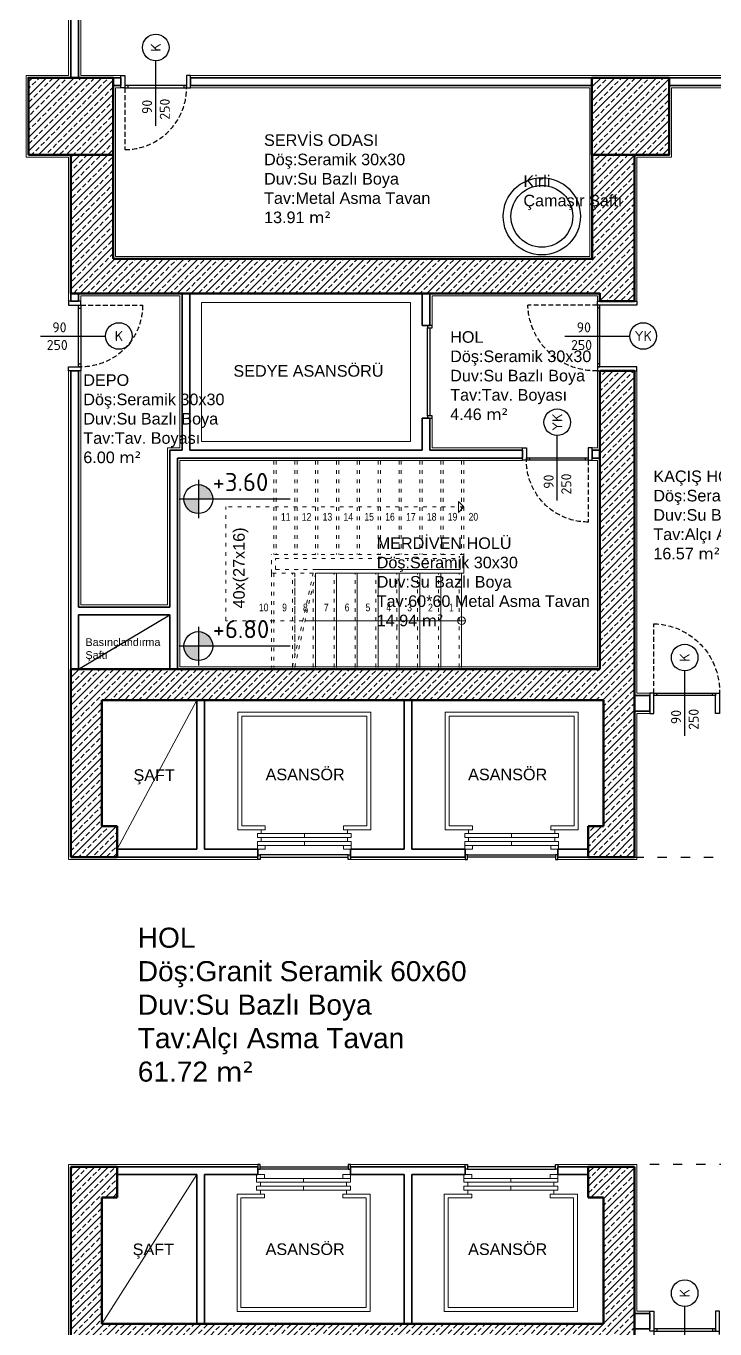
# Model space of a CAD drawing. Header units: millimetres. Extents: x 1443065 to 1517367, y 3763150 to 3779068.
# Drawn here: x 1491029 to 1491921, y 3767237 to 3768924 of the extents above; entities that cross this region are included whole.
import ezdxf
from ezdxf.enums import TextEntityAlignment as Align

# ---------------------------------------------------------------- set-up
doc = ezdxf.new("R2010")
doc.units = ezdxf.units.MM
doc.linetypes.add('ACAD_ISO03W100', pattern=[30, 12, -18])
doc.linetypes.add('HIDDEN', pattern=[9.525, 6.35, -3.175])
for name, color, linetype in [('1 tar halı', 254, 'Continuous'), ('m-DOG_', 4, 'Continuous'), ('m-DOG_gor', 8, 'Continuous'), ('m-TAR_duvar', 8, 'Continuous'), ('m-TFR_vitrifiye', 1, 'Continuous'), ('m-YAZ_kot', 7, 'Continuous'), ('m-YAZ_poz', 7, 'Continuous')]:
    doc.layers.add(name, color=color, linetype=linetype)
for name, color, linetype, lineweight in [('dog', 144, 'Continuous', 5), ('DUVAR', 2, 'Continuous', 35), ('MAHAL', 52, 'Continuous', 13), ('MERDIVEN', 4, 'Continuous', 20), ('SIVA', 3, 'Continuous', 9), ('TASIYICI', 170, 'Continuous', 50), ('TEFRIS', 165, 'Continuous', 15)]:
    doc.layers.add(name, color=color, linetype=linetype, lineweight=lineweight)
doc.styles.add('mono', font='isocpeur.ttf')
doc.styles.add('olculer', font='romans.shx', dxfattribs={"width": 0.8})
doc.styles.get("Standard").update_dxf_attribs({"font": 'arial.ttf'})
pattern_1 = [(45, (67479.789, -87954.948), (-8.98025612, 8.98025612), []), (45, (67488.769, -87954.948), (-8.98025612, 8.98025612), [6.35, -3.175])]

# ---------------------------------------------------------------- blocks, each defined once
blk = doc.blocks.new('90lık')
at = {"layer": 'm-DOG_', "linetype": 'HIDDEN'}
blk.add_line((-5, 13), (-5, 103), dxfattribs=at)
at = {"layer": 'm-DOG_'}
for p, q in [((-81.2, 10), (-81.2, 13)), ((-8.8, 10), (-8.8, 13))]:
    blk.add_line(p, q, dxfattribs=at)
for points in [[(-90, -13), (-85, -13), (-85, 13), (-90, 13)], [(-5, 13), (-85, 13), (-85, 10), (-5, 10)], [(0, -13), (-5, -13), (-5, 13), (0, 13)]]:
    blk.add_lwpolyline(points, close=True, dxfattribs=at)
at = {"layer": 'm-DOG_', "linetype": 'HIDDEN'}
blk.add_arc((-2.7, 15.7), 87.4, 91.5314, 181.7408, dxfattribs=at)
blk = doc.blocks.new('Asansör')
at = {"layer": 'dog', "extrusion": (-9.21821e-11, 6.3018e-09, 1)}
for points in [[(-50.7, -142), (-50.7, -147), (-86.2, -147), (-86.2, 5.1), (86.2, 5.1), (86.2, -147), (50.7, -147), (50.7, -142), (81.1, -142), (81.1, 0), (-81.1, 0), (-81.1, -142), (-50.7, -142)], [(-55.8, -152.1), (-55.8, -147)], [(55.8, -152.1), (55.8, -147)], [(-55.8, -157.2), (-55.8, -162.3)], [(55.8, -157.2), (55.8, -162.3)]]:
    blk.add_lwpolyline(points, dxfattribs=at)
for points in [[(-60.8, -157.2), (0, -157.2), (0, -152.1), (-60.8, -152.1)], [(-60.8, -167.3), (0, -167.3), (0, -162.3), (-60.8, -162.3)], [(-60.8, -172.4), (-60.8, -167.3), (-50.7, -167.3), (-50.7, -172.4)], [(60.8, -157.2), (0, -157.2), (0, -152.1), (60.8, -152.1)], [(60.8, -167.3), (0, -167.3), (0, -162.3), (60.8, -162.3)], [(50.7, -172.4), (50.7, -167.3), (60.8, -167.3), (60.8, -172.4)]]:
    blk.add_lwpolyline(points, close=True, dxfattribs=at)
blk = doc.blocks.new('m-penpoz')
blk.add_line((0, -1.625), (0, 0))
blk.add_circle((0, 0.332), 0.332)
blk.add_attdef('POZNO', text='', height=0.18).set_placement((0, 0.332), align=Align.MIDDLE)
blk.add_attdef('WIDTH', text='', height=0.18, rotation=90).set_placement((0, -1.625), align=Align.BOTTOM_LEFT)
blk.add_attdef('HEIGHT', text='', height=0.18, rotation=90).set_placement((0.069, -1.625), align=Align.TOP_LEFT)
blk = doc.blocks.new('90lık Kqpı')
at = {"layer": 'm-DOG_', "linetype": 'HIDDEN'}
blk.add_line((-8, -5), (-88, -5), dxfattribs=at)
at = {"layer": 'm-DOG_'}
for p, q in [((-5, -8.8), (-8, -8.8)), ((-5, -81.2), (-8, -81.2))]:
    blk.add_line(p, q, dxfattribs=at)
for points in [[(8, 0), (8, -5), (-8, -5), (-8, 0)], [(-8, -5), (-8, -85), (-5, -85), (-5, -5)], [(8, -90), (8, -85), (-8, -85), (-8, -90)]]:
    blk.add_lwpolyline(points, close=True, dxfattribs=at)
at = {"layer": 'm-DOG_', "linetype": 'HIDDEN'}
blk.add_arc((-8, -5), 80, 180, 270, dxfattribs=at)
blk = doc.blocks.new('Perde Kapı')
at = {"layer": 'm-DOG_', "linetype": 'HIDDEN'}
blk.add_line((5, 26), (5, 116), dxfattribs=at)
at = {"layer": 'm-DOG_'}
for p, q in [((8.8, 23), (8.8, 26)), ((81.2, 23), (81.2, 26))]:
    blk.add_line(p, q, dxfattribs=at)
for points in [[(0, -25), (5, -25), (5, 26), (0, 26)], [(5, 26), (85, 26), (85, 23), (5, 23)], [(90, -25), (85, -25), (85, 26), (90, 26)]]:
    blk.add_lwpolyline(points, close=True, dxfattribs=at)
at = {"layer": 'm-DOG_', "linetype": 'HIDDEN'}
blk.add_arc((2.7, 28.7), 87.4, 358.2588, 88.4682, dxfattribs=at)
blk = doc.blocks.new('m-plankot')
h = blk.add_hatch(color=256)
h.paths.add_polyline_path([(0, 0.144), (0, 0), (0.144, 0, 0.414214)])
h.paths.add_polyline_path([(0, -0.144), (0, 0), (-0.144, 0, 0.414214)])
for p, q in [((0, 0.192), (0, -0.192)), ((0.914, 0), (-0.192, 0))]:
    blk.add_line(p, q)
blk.add_circle((0, 0), 0.144)
blk.add_attdef('INCEKOT', (0.187, 0.1), '', height=0.18)
blk.add_attdef('KABAKOT', text='', height=0.18).set_placement((0.187, -0.1), align=Align.TOP_LEFT)

msp = doc.modelspace()

# ---------------------------------------------------------------- hatches: boundary and pattern name
at = {"layer": 'm-TAR_duvar'}
h = msp.add_hatch(dxfattribs=at)
h.set_pattern_fill('ANSI33', color=256, scale=2)
h.set_pattern_definition(pattern_1)
h.paths.add_polyline_path([(1491031.7, 3768756.6), (1491141.7, 3768756.6), (1491141.7, 3768856.6), (1491031.7, 3768856.6)])
h = msp.add_hatch(dxfattribs=at)
h.set_pattern_fill('ANSI33', color=256, scale=2)
h.set_pattern_definition(pattern_1)
h.paths.add_polyline_path([(1491761.7, 3768756.6), (1491861.7, 3768756.6), (1491861.7, 3768856.6), (1491761.7, 3768856.6)])
h = msp.add_hatch(dxfattribs=at)
h.set_pattern_fill('ANSI33', color=256, scale=2)
h.set_pattern_definition(pattern_1)
h.paths.add_polyline_path([(1491816.8, 3768756.6), (1491761.8, 3768756.6), (1491761.8, 3768622.2), (1491141.7, 3768622.2), (1491141.7, 3768756.6), (1491086.7, 3768756.6), (1491086.7, 3768577.2), (1491771.8, 3768577.2), (1491771.8, 3768567.2), (1491816.8, 3768567.2), (1491816.8, 3768577.2)])
h = msp.add_hatch(dxfattribs=at)
h.set_pattern_fill('ANSI33', color=256, scale=2)
h.set_pattern_definition(pattern_1)
h.paths.add_polyline_path([(1491816.8, 3768091), (1491816.8, 3768477.2), (1491771.8, 3768477.2), (1491771.8, 3768091), (1491086.7, 3768091), (1491086.7, 3767847.6), (1491146.7, 3767847.6), (1491146.7, 3767887.6), (1491126.7, 3767887.6), (1491126.7, 3768050.8), (1491776.8, 3768050.8), (1491776.8, 3767887.6), (1491756.8, 3767887.6), (1491756.8, 3767847.6), (1491816.8, 3767847.6)])
h = msp.add_hatch(dxfattribs=at)
h.set_pattern_fill('ANSI33', color=256, scale=2)
h.set_pattern_definition([(45, (67479.789, -87954.948), (-8.98025612, 8.98025612), []), (45, (67488.769, -87954.948), (-8.98025612, 8.98025612), [6.35, -3.175])])
h.paths.add_polyline_path([(1491816.8, 3767446.6), (1491756.8, 3767446.6), (1491756.8, 3767406.6), (1491776.8, 3767406.6), (1491776.8, 3767243.3), (1491126.7, 3767243.3), (1491126.7, 3767406.6), (1491146.7, 3767406.6), (1491146.7, 3767446.6), (1491086.7, 3767446.6), (1491086.7, 3767203.2), (1491816.8, 3767203.2)])
h.paths.add_polyline_path([(1491816.8, 3767203.2), (1491771.8, 3767203.2), (1491771.8, 3766816), (1491816.8, 3766816)])

# ---------------------------------------------------------------- linework, layer by layer
at = {"layer": '1 tar halı', "linetype": 'ACAD_ISO03W100'}
for p, q in [((1491816.8, 3767847.6), (1492028.7, 3767847.6)), ((1492028.7, 3767449.6), (1491819.8, 3767449.6))]:
    msp.add_line(p, q, dxfattribs=at)
at = {"layer": 'DUVAR'}
for p, q in [((1491086.7, 3768856.6), (1491086.7, 3769011.8)), ((1491096.7, 3768856.6), (1491096.7, 3769011.8)), ((1491151.7, 3768856.6), (1491141.7, 3768856.6)), ((1491151.7, 3768846.6), (1491151.7, 3768856.6)), ((1491761.7, 3768856.6), (1491241.7, 3768856.6)), ((1491241.7, 3768846.6), (1491241.7, 3768856.6)), ((1491931.7, 3768856.6), (1491861.7, 3768856.6)), ((1491931.7, 3768856.6), (1491861.7, 3768856.6)), ((1491151.7, 3768846.6), (1491141.7, 3768846.6)), ((1491761.7, 3768846.6), (1491241.7, 3768846.6)), ((1491931.7, 3768846.6), (1491861.7, 3768846.6)), ((1491931.7, 3768846.6), (1491861.7, 3768846.6)), ((1491086.7, 3768567.2), (1491086.7, 3768577.2)), ((1491096.7, 3768567.2), (1491096.7, 3768577.2)), ((1491230.8, 3768374.4), (1491230.8, 3768577.2)), ((1491230.8, 3768374.4), (1491230.8, 3768577.2)), ((1491240.9, 3768374.4), (1491240.9, 3768577.2)), ((1491240.9, 3768374.4), (1491240.9, 3768577.2)), ((1491541.7, 3768535.8), (1491541.7, 3768577.2)), ((1491551.8, 3768535.8), (1491551.8, 3768577.2)), ((1491551.8, 3768535.8), (1491541.7, 3768535.8)), ((1491086.7, 3768091), (1491086.7, 3768477.2)), ((1491096.7, 3768171), (1491096.7, 3768477.2)), ((1491541.7, 3768374.4), (1491541.7, 3768415.8)), ((1491551.8, 3768415.8), (1491541.7, 3768415.8)), ((1491551.8, 3768374.4), (1491551.8, 3768415.8)), ((1491214.8, 3768374.4), (1491230.8, 3768374.4)), ((1491214.8, 3768171), (1491214.8, 3768374.4)), ((1491259.8, 3768364.2), (1491224.8, 3768364.2)), ((1491224.8, 3768091), (1491224.8, 3768364.2)), ((1491240.9, 3768374.4), (1491249.8, 3768374.4)), ((1491240.9, 3768374.4), (1491541.7, 3768374.4)), ((1491671.8, 3768364.2), (1491259.8, 3768364.2)), ((1491551.8, 3768374.4), (1491671.8, 3768374.4)), ((1491761.8, 3768374.4), (1491771.8, 3768374.4)), ((1491771.8, 3768364.2), (1491761.8, 3768364.2)), ((1491096.7, 3768171), (1491214.8, 3768171)), ((1491096.7, 3768091), (1491096.7, 3768161)), ((1491096.7, 3768161), (1491214.8, 3768161)), ((1491214.8, 3768091), (1491214.8, 3768161)), ((1491249.8, 3767857.6), (1491249.8, 3768050.8)), ((1491259.8, 3767857.6), (1491259.8, 3768050.8)), ((1491518.3, 3768050.8), (1491518.3, 3767857.6)), ((1491528.3, 3768050.8), (1491528.3, 3767857.6)), ((1491816.8, 3768056.6), (1491836.8, 3768056.6)), ((1491836.8, 3768056.6), (1491836.8, 3768036.6)), ((1491816.8, 3768036.6), (1491836.8, 3768036.6)), ((1491249.8, 3767857.6), (1491146.7, 3767857.6)), ((1491329.1, 3767847.6), (1491146.7, 3767847.6)), ((1491329.1, 3767857.6), (1491259.8, 3767857.6)), ((1491329.1, 3767857.6), (1491329.1, 3767847.6)), ((1491518.3, 3767857.6), (1491449.1, 3767857.6)), ((1491449.1, 3767857.6), (1491449.1, 3767847.6)), ((1491597.6, 3767847.6), (1491449.1, 3767847.6)), ((1491597.6, 3767857.6), (1491528.3, 3767857.6)), ((1491597.6, 3767857.6), (1491597.6, 3767847.6)), ((1491756.8, 3767857.6), (1491717.6, 3767857.6)), ((1491717.6, 3767857.6), (1491717.6, 3767847.6)), ((1491756.8, 3767847.6), (1491717.6, 3767847.6)), ((1491329.1, 3767446.6), (1491146.7, 3767446.6)), ((1491249.8, 3767436.6), (1491146.7, 3767436.6)), ((1491249.8, 3767436.6), (1491249.8, 3767243.3)), ((1491329.1, 3767436.6, 0), (1491259.8, 3767436.6)), ((1491259.8, 3767436.6), (1491259.8, 3767243.3)), ((1491329.1, 3767436.6), (1491329.1, 3767446.6)), ((1491597.6, 3767446.6), (1491449.1, 3767446.6)), ((1491449.1, 3767436.6), (1491449.1, 3767446.6)), ((1491518.3, 3767436.6), (1491449.1, 3767436.6)), ((1491518.3, 3767243.3), (1491518.3, 3767436.6)), ((1491597.6, 3767436.6), (1491528.3, 3767436.6)), ((1491528.3, 3767243.3), (1491528.3, 3767436.6)), ((1491597.6, 3767436.6), (1491597.6, 3767446.6)), ((1491756.8, 3767446.6), (1491717.6, 3767446.6)), ((1491717.6, 3767436.6), (1491717.6, 3767446.6)), ((1491756.8, 3767436.6), (1491717.6, 3767436.6)), ((1491816.8, 3767256.6), (1491836.8, 3767256.6)), ((1491836.8, 3767236.6), (1491836.8, 3767256.6)), ((1491816.8, 3767236.6), (1491836.8, 3767236.6))]:
    msp.add_line(p, q, dxfattribs=at)
for points in [[(1491096.7, 3768567.2), (1491086.7, 3768567.2)], [(1491096.7, 3768477.2), (1491086.7, 3768477.2)], [(1491474.8, 3768374.4), (1491474.8, 3768374.4)], [(1491671.8, 3768374.4), (1491671.8, 3768364.2)], [(1491761.8, 3768374.4), (1491761.8, 3768364.2)], [(1491151.7, 3767847.6), (1491329.1, 3767847.6)], [(1491449.1, 3767847.6), (1491597.6, 3767847.6)], [(1491151.7, 3767446.6), (1491329.1, 3767446.6)], [(1491449.1, 3767446.6), (1491597.6, 3767446.6)], [(1491717.6, 3767446.6), (1491756.8, 3767446.6)]]:
    msp.add_lwpolyline(points, dxfattribs=at)
at = {"layer": 'm-DOG_gor', "linetype": 'Continuous'}
for points in [[(1491548.8, 3768535.8), (1491548.8, 3768532.8), (1491554.8, 3768532.8), (1491554.8, 3768535.8)], [(1491548.8, 3768418.8), (1491548.8, 3768532.8), (1491551.8, 3768532.8), (1491551.8, 3768418.8)], [(1491548.8, 3768418.8), (1491548.8, 3768415.8), (1491554.8, 3768415.8), (1491554.8, 3768418.8)], [(1491329.1, 3767850.6), (1491332.1, 3767850.6), (1491332.1, 3767844.6), (1491329.1, 3767844.6)], [(1491446.1, 3767850.6), (1491332.1, 3767850.6), (1491332.1, 3767847.6), (1491446.1, 3767847.6)], [(1491446.1, 3767850.6), (1491449.1, 3767850.6), (1491449.1, 3767844.6), (1491446.1, 3767844.6)], [(1491600.6, 3767850.6), (1491597.6, 3767850.6), (1491597.6, 3767844.6), (1491600.6, 3767844.6)], [(1491600.6, 3767850.6), (1491714.6, 3767850.6), (1491714.6, 3767847.6), (1491600.6, 3767847.6)], [(1491717.6, 3767850.6), (1491714.6, 3767850.6), (1491714.6, 3767844.6), (1491717.6, 3767844.6)], [(1491329.1, 3767443.6), (1491332.1, 3767443.6), (1491332.1, 3767449.6), (1491329.1, 3767449.6)], [(1491446.1, 3767443.6), (1491332.1, 3767443.6), (1491332.1, 3767446.6), (1491446.1, 3767446.6)], [(1491446.1, 3767443.6), (1491449.1, 3767443.6), (1491449.1, 3767449.6), (1491446.1, 3767449.6)], [(1491600.6, 3767443.6), (1491597.6, 3767443.6), (1491597.6, 3767449.6), (1491600.6, 3767449.6)], [(1491600.6, 3767443.6), (1491714.6, 3767443.6), (1491714.6, 3767446.6), (1491600.6, 3767446.6)], [(1491717.6, 3767443.6), (1491714.6, 3767443.6), (1491714.6, 3767449.6), (1491717.6, 3767449.6)]]:
    msp.add_lwpolyline(points, close=True, dxfattribs=at)
at = {"layer": 'm-TFR_vitrifiye'}
msp.add_line((1491096.7, 3768091), (1491214.8, 3768161), dxfattribs=at)
for radius in [50, 40]:
    msp.add_circle((1491696.8, 3768677.2), radius, dxfattribs=at)
at = {"layer": 'MERDIVEN'}
for p, q in [((1491255.9, 3768385.6), (1491255.9, 3768565.6)), ((1491255.9, 3768565.6), (1491526.7, 3768565.6)), ((1491255.9, 3768385.6), (1491526.7, 3768385.6)), ((1491595.8, 3768300.9), (1491588.7, 3768307.9)), ((1491588.7, 3768307.9), (1491588.7, 3768293.8)), ((1491595.8, 3768300.9), (1491588.7, 3768293.8)), ((1491590.8, 3768234.2), (1491590.8, 3768220)), ((1491595.8, 3768239.2), (1491595.8, 3768215)), ((1491595.8, 3768215), (1491403.8, 3768215)), ((1491403.8, 3768093.2), (1491403.8, 3768215)), ((1491590.8, 3768220), (1491405, 3768220)), ((1491430.8, 3768093.2), (1491430.8, 3768215)), ((1491457.8, 3768093.2), (1491457.8, 3768215)), ((1491484.8, 3768093.2), (1491484.8, 3768215)), ((1491511.8, 3768093.2), (1491511.8, 3768215)), ((1491538.8, 3768093.2), (1491538.8, 3768215)), ((1491565.8, 3768093.2), (1491565.8, 3768215)), ((1491592.8, 3768093.2), (1491592.8, 3768215)), ((1491597.8, 3768153.6), (1491390.2, 3768153.6)), ((1491376.8, 3768094), (1491376.8, 3768093.2)), ((1491376.8, 3768093.2), (1491376.8, 3768094))]:
    msp.add_line(p, q, dxfattribs=at)
at = {"layer": 'MERDIVEN', "linetype": 'ACAD_ISO03W100', "ltscale": 0.4}
for p, q in [((1491349.8, 3768360.5), (1491349.8, 3768239.2)), ((1491352.8, 3768360.5), (1491352.8, 3768239.2)), ((1491376.8, 3768360.5), (1491376.8, 3768239.2)), ((1491379.8, 3768360.5), (1491379.8, 3768239.2)), ((1491403.8, 3768360.5), (1491403.8, 3768239.2)), ((1491406.8, 3768360.5), (1491406.8, 3768239.2)), ((1491430.8, 3768360.5), (1491430.8, 3768239.2)), ((1491433.8, 3768360.5), (1491433.8, 3768239.2)), ((1491457.8, 3768360.5), (1491457.8, 3768239.2)), ((1491460.8, 3768360.5), (1491460.8, 3768239.2)), ((1491484.8, 3768360.5), (1491484.8, 3768239.2)), ((1491487.8, 3768360.5), (1491487.8, 3768239.2)), ((1491511.8, 3768360.5), (1491511.8, 3768239.2)), ((1491514.8, 3768360.5), (1491514.8, 3768239.2)), ((1491538.8, 3768360.5), (1491538.8, 3768239.2)), ((1491541.8, 3768360.5), (1491541.8, 3768239.2)), ((1491565.8, 3768360.5), (1491565.8, 3768239.2)), ((1491568.8, 3768360.5), (1491568.8, 3768239.2)), ((1491592.8, 3768360.5), (1491592.8, 3768239.2)), ((1491595.8, 3768360.5), (1491595.8, 3768239.2)), ((1491287.3, 3768153.6), (1491287.3, 3768300.9)), ((1491595.8, 3768300.9), (1491287.3, 3768300.9)), ((1491595.8, 3768239.2), (1491346.8, 3768239.2)), ((1491346.8, 3768215), (1491346.8, 3768239.2)), ((1491351.8, 3768220), (1491351.8, 3768234.2)), ((1491351.8, 3768234.2), (1491590.8, 3768234.2)), ((1491346.8, 3768215), (1491346.8, 3768093.2)), ((1491400.8, 3768215), (1491346.8, 3768215)), ((1491349.8, 3768215), (1491349.8, 3768093.2)), ((1491405, 3768220), (1491351.8, 3768220)), ((1491373.8, 3768093.2), (1491373.8, 3768215)), ((1491373.8, 3768094), (1491400.8, 3768215)), ((1491376.7, 3768093.3), (1491405, 3768220)), ((1491376.8, 3768215), (1491376.8, 3768107.4)), ((1491376.8, 3768107.4), (1491376.8, 3768215)), ((1491427.8, 3768093.2), (1491427.8, 3768215)), ((1491454.8, 3768093.2), (1491454.8, 3768215)), ((1491481.8, 3768093.2), (1491481.8, 3768215)), ((1491508.8, 3768093.2), (1491508.8, 3768215)), ((1491535.8, 3768093.2), (1491535.8, 3768215)), ((1491562.8, 3768093.2), (1491562.8, 3768215)), ((1491589.8, 3768093.2), (1491589.8, 3768215)), ((1491400.8, 3768093.2), (1491400.8, 3768201.2)), ((1491349.8, 3768153.6), (1491287.3, 3768153.6)), ((1491387.1, 3768153.6), (1491349.8, 3768153.6))]:
    msp.add_line(p, q, dxfattribs=at)
at = {"layer": 'MERDIVEN'}
msp.add_lwpolyline([(1491526.7, 3768565.6), (1491526.7, 3768385.6)], dxfattribs=at)
msp.add_circle((1491592.8, 3768153.6), 5, dxfattribs=at)
at = {"layer": 'SIVA'}
for p, q in [((1491146.7, 3767857.6), (1491249.8, 3768050.8)), ((1491597.6, 3767844.6), (1491449.1, 3767844.6)), ((1491126.7, 3767243.3), (1491249.8, 3767436.6)), ((1491597.6, 3767449.6), (1491449.1, 3767449.6))]:
    msp.add_line(p, q, dxfattribs=at)
for points in [[(1491083.7, 3769011.8), (1491083.7, 3768859.6), (1491028.7, 3768859.6), (1491028.7, 3768753.6), (1491083.7, 3768753.6), (1491083.7, 3768562.2)], [(1491151.7, 3768859.6), (1491099.7, 3768859.6), (1491099.7, 3769011.8)], [(1491931.7, 3768859.6), (1491241.7, 3768859.6)], [(1491241.7, 3768843.6), (1491758.8, 3768843.6), (1491758.8, 3768625.2), (1491144.7, 3768625.2), (1491144.7, 3768843.6), (1491151.7, 3768843.6)], [(1491819.8, 3768567.2), (1491819.8, 3768753.6), (1491864.7, 3768753.6), (1491864.7, 3768843.6), (1491931.7, 3768843.6)], [(1491099.7, 3768477.2), (1491099.7, 3768174), (1491211.8, 3768174), (1491211.8, 3768377.4), (1491227.8, 3768377.4), (1491227.8, 3768574.2), (1491099.7, 3768574.2), (1491099.7, 3768567.2)], [(1491554.8, 3768535.8), (1491554.8, 3768574.2), (1491768.8, 3768574.2), (1491768.8, 3768567)], [(1491083.7, 3768477.2), (1491083.7, 3767844.6), (1491329.1, 3767844.6)], [(1491761.8, 3768377.4), (1491768.8, 3768377.4), (1491768.8, 3768477.2)], [(1491836.8, 3768059.6), (1491819.8, 3768059.6), (1491819.8, 3768477.2)], [(1491554.8, 3768415.8), (1491554.8, 3768377.4), (1491671.8, 3768377.4)], [(1491761.8, 3768361.2), (1491768.8, 3768361.2), (1491768.8, 3768094), (1491227.8, 3768094), (1491227.8, 3768361.2), (1491671.8, 3768361.2)], [(1491836.8, 3768033.6), (1491819.8, 3768033.6), (1491819.8, 3767844.6), (1491717.6, 3767844.6)], [(1491083.7, 3766816), (1491083.7, 3767449.6), (1491329.1, 3767449.6)], [(1491717.6, 3767449.6), (1491819.8, 3767449.6), (1491819.8, 3767259.6), (1491836.8, 3767259.6)]]:
    msp.add_lwpolyline(points, dxfattribs=at)
at = {"layer": 'TASIYICI'}
for p, q in [((1491086.7, 3768577.2), (1491086.7, 3768756.6)), ((1491141.7, 3768622.2), (1491141.7, 3768756.6)), ((1491761.8, 3768622.2), (1491761.8, 3768756.6)), ((1491816.8, 3768577.2), (1491816.8, 3768756.6)), ((1491141.7, 3768622.2), (1491761.8, 3768622.2)), ((1491086.7, 3768577.2), (1491771.8, 3768577.2)), ((1491771.8, 3768567.2), (1491771.8, 3768577.2)), ((1491771.8, 3768567.2), (1491816.8, 3768567.2)), ((1491816.8, 3768567.2), (1491816.8, 3768577.2)), ((1491771.8, 3768091), (1491771.8, 3768477.2)), ((1491771.8, 3768477.2), (1491816.8, 3768477.2)), ((1491816.8, 3768091), (1491816.8, 3768477.2)), ((1491771.8, 3768091), (1491086.7, 3768091)), ((1491086.7, 3767847.6), (1491086.7, 3768091)), ((1491816.8, 3767847.6), (1491816.8, 3768091)), ((1491776.8, 3768050.8), (1491126.7, 3768050.8)), ((1491126.7, 3767887.6), (1491126.7, 3768050.8)), ((1491776.8, 3767887.6), (1491776.8, 3768050.8)), ((1491146.7, 3767887.6), (1491126.7, 3767887.6)), ((1491146.7, 3767847.6), (1491146.7, 3767887.6)), ((1491756.8, 3767847.6), (1491756.8, 3767887.6)), ((1491756.8, 3767887.6), (1491776.8, 3767887.6)), ((1491146.7, 3767847.6), (1491086.7, 3767847.6)), ((1491756.8, 3767847.6), (1491816.8, 3767847.6)), ((1491086.7, 3767446.6), (1491086.7, 3767203.2)), ((1491146.7, 3767446.6), (1491086.7, 3767446.6)), ((1491146.7, 3767446.6), (1491146.7, 3767406.6)), ((1491756.8, 3767446.6), (1491756.8, 3767406.6)), ((1491756.8, 3767446.6), (1491816.8, 3767446.6)), ((1491816.8, 3767446.6), (1491816.8, 3767203.2)), ((1491126.7, 3767406.6), (1491126.7, 3767243.3)), ((1491146.7, 3767406.6), (1491126.7, 3767406.6)), ((1491756.8, 3767406.6), (1491776.8, 3767406.6)), ((1491776.8, 3767406.6), (1491776.8, 3767243.3)), ((1491776.8, 3767243.3), (1491126.7, 3767243.3))]:
    msp.add_line(p, q, dxfattribs=at)
for points in [[(1491031.7, 3768756.6), (1491141.7, 3768756.6), (1491141.7, 3768856.6), (1491031.7, 3768856.6)], [(1491031.7, 3768756.6), (1491141.7, 3768756.6), (1491141.7, 3768856.6), (1491031.7, 3768856.6)], [(1491761.7, 3768756.6), (1491861.7, 3768756.6), (1491861.7, 3768856.6), (1491761.7, 3768856.6)]]:
    msp.add_lwpolyline(points, close=True, dxfattribs=at)

# ---------------------------------------------------------------- block references
at = {"layer": 'm-TFR_vitrifiye', "xscale": -1}
msp.add_blockref('90lık', (1491836.8, 3768046.6), dxfattribs=at)
at = {"layer": 'm-TFR_vitrifiye', "rotation": 180}
msp.add_blockref('90lık', (1491836.8, 3767246.6), dxfattribs=at)
at = {"layer": 'm-YAZ_kot'}
ref = msp.add_blockref('m-plankot', (1491251.9, 3768311.1), dxfattribs=dict(at, xscale=129.9375, yscale=129.9375, zscale=129.9375))
ref.add_attrib('INCEKOT', '+3.60', dxfattribs={"layer": '0', "height": 23.39, "rotation": 0, "style": 'mono'}).set_placement((1491270.3, 3768314.4), align=Align.BOTTOM_LEFT)
ref = msp.add_blockref('m-plankot', (1491251.9, 3768120.7), dxfattribs=dict(at, xscale=129.9375, yscale=129.9375, zscale=129.9375))
ref.add_attrib('INCEKOT', '+6.80', dxfattribs={"layer": '0', "height": 23.39, "rotation": 0, "style": 'mono'}).set_placement((1491270.3, 3768124), align=Align.BOTTOM_LEFT)
at = {"layer": 'm-YAZ_poz'}
ref = msp.add_blockref('m-penpoz', (1491196.7, 3768878.6), dxfattribs=dict(at, xscale=51.83999999999998, yscale=51.83999999999998, zscale=51.83999999999998, rotation=0.0004505966874108402))
ref.add_attrib('WIDTH', '90', dxfattribs={"layer": '0', "height": 12.96, "rotation": 90, "style": 'mono'}).set_placement((1491195.9, 3768828.1), align=Align.BOTTOM_RIGHT)
ref.add_attrib('HEIGHT', '250', dxfattribs={"layer": '0', "height": 12.96, "rotation": 90, "style": 'mono'}).set_placement((1491218.8, 3768829.5), align=Align.BOTTOM_RIGHT)
ref.add_attrib('POZNO', 'K', dxfattribs={"layer": '0', "height": 13, "rotation": 90, "style": 'mono'}).set_placement((1491196.7, 3768895.8), align=Align.MIDDLE_CENTER)
ref = msp.add_blockref('m-penpoz', (1491131.8, 3768522.2), dxfattribs=dict(at, xscale=51.83999999999998, yscale=51.83999999999998, zscale=51.83999999999998, rotation=270.0004505966874))
ref.add_attrib('WIDTH', '90', dxfattribs={"layer": '0', "height": 12.96, "style": 'mono'}).set_placement((1491081.2, 3768523), align=Align.BOTTOM_RIGHT)
ref.add_attrib('HEIGHT', '250', dxfattribs={"layer": '0', "height": 12.96, "style": 'mono'}).set_placement((1491082.7, 3768500.2), align=Align.BOTTOM_RIGHT)
ref.add_attrib('POZNO', 'K', dxfattribs={"layer": '0', "height": 13, "style": 'mono'}).set_placement((1491149, 3768522.2), align=Align.MIDDLE_CENTER)
ref = msp.add_blockref('m-penpoz', (1491810.9, 3768522.2), dxfattribs=dict(at, xscale=51.83999999999998, yscale=51.83999999999998, zscale=51.83999999999998, rotation=270.0004505966874))
ref.add_attrib('WIDTH', '90', dxfattribs={"layer": '0', "height": 12.96, "style": 'mono'}).set_placement((1491760.4, 3768523), align=Align.BOTTOM_RIGHT)
ref.add_attrib('HEIGHT', '250', dxfattribs={"layer": '0', "height": 12.96, "style": 'mono'}).set_placement((1491761.8, 3768500.2), align=Align.BOTTOM_RIGHT)
ref.add_attrib('POZNO', 'YK', dxfattribs={"layer": '0', "height": 12.96, "style": 'mono'}).set_placement((1491828.1, 3768522.2), align=Align.MIDDLE_CENTER)
ref = msp.add_blockref('m-penpoz', (1491716.8, 3768393.3), dxfattribs=dict(at, xscale=51.83999999999998, yscale=51.83999999999998, zscale=51.83999999999998, rotation=0.0004505966874108402))
ref.add_attrib('WIDTH', '90', dxfattribs={"layer": '0', "height": 12.96, "rotation": 90, "style": 'mono'}).set_placement((1491716, 3768342.8), align=Align.BOTTOM_RIGHT)
ref.add_attrib('HEIGHT', '250', dxfattribs={"layer": '0', "height": 12.96, "rotation": 90, "style": 'mono'}).set_placement((1491738.8, 3768344.2), align=Align.BOTTOM_RIGHT)
ref.add_attrib('POZNO', 'YK', dxfattribs={"layer": '0', "height": 12.96, "rotation": 90, "style": 'mono'}).set_placement((1491716.8, 3768410.5), align=Align.MIDDLE_CENTER)
ref = msp.add_blockref('m-penpoz', (1491881.8, 3768088.6), dxfattribs=dict(at, xscale=51.83999999999998, yscale=51.83999999999998, zscale=51.83999999999998, rotation=0.0004505966874108402))
ref.add_attrib('WIDTH', '90', dxfattribs={"layer": '0', "height": 12.96, "rotation": 90, "style": 'mono'}).set_placement((1491881, 3768038.1), align=Align.BOTTOM_RIGHT)
ref.add_attrib('HEIGHT', '250', dxfattribs={"layer": '0', "height": 12.96, "rotation": 90, "style": 'mono'}).set_placement((1491903.8, 3768039.5), align=Align.BOTTOM_RIGHT)
ref.add_attrib('POZNO', 'K', dxfattribs={"layer": '0', "height": 13, "rotation": 90, "style": 'mono'}).set_placement((1491881.8, 3768105.8), align=Align.MIDDLE_CENTER)
ref = msp.add_blockref('m-penpoz', (1491881.8, 3767265.6), dxfattribs=dict(at, xscale=51.83999999999998, yscale=51.83999999999998, zscale=51.83999999999998, rotation=0.0004505966874108402))
ref.add_attrib('WIDTH', '90', dxfattribs={"layer": '0', "height": 12.96, "rotation": 90, "style": 'mono'}).set_placement((1491881, 3767215.1), align=Align.BOTTOM_RIGHT)
ref.add_attrib('HEIGHT', '250', dxfattribs={"layer": '0', "height": 12.96, "rotation": 90, "style": 'mono'}).set_placement((1491903.8, 3767216.5), align=Align.BOTTOM_RIGHT)
ref.add_attrib('POZNO', 'K', dxfattribs={"layer": '0', "height": 13, "rotation": 90, "style": 'mono'}).set_placement((1491881.8, 3767282.8), align=Align.MIDDLE_CENTER)
at = {"layer": 'SIVA', "xscale": -1}
for name, p, rotation in [('Perde Kapı', (1491794.8, 3768567.2), 90), ('Asansör', (1491388.2, 3767264.2, 0), 180), ('Asansör', (1491656.7, 3767264.2, 0), 180)]:
    msp.add_blockref(name, p, dxfattribs=dict(at, rotation=rotation))
at = {"layer": 'SIVA'}
for p in [(1491389.2, 3768030, 0), (1491657.7, 3768030, 0)]:
    msp.add_blockref('Asansör', p, dxfattribs=at)
at = {"layer": 'TEFRIS', "color": 6, "lineweight": 18, "rotation": 90.00000000000001}
msp.add_blockref('90lık Kqpı', (1491151.7, 3768851.6), dxfattribs=at)
at = {"layer": 'TEFRIS', "color": 6, "lineweight": 18, "xscale": -1}
for p, rotation in [((1491091.7, 3768567.2), 359.9999999999999), ((1491761.8, 3768369.3), 270)]:
    msp.add_blockref('90lık Kqpı', p, dxfattribs=dict(at, rotation=rotation))

# ---------------------------------------------------------------- texts
at = {"char_height": 10, "width": 299.831, "attachment_point": 7, "style": 'olculer'}
for s, insert in [('{\\f@Arial Unicode MS|b0|i0|c162|p34;11}', (1491358.9, 3768283)), ('{\\f@Arial Unicode MS|b0|i0|c162|p34;12}', (1491385.9, 3768283)), ('{\\f@Arial Unicode MS|b0|i0|c162|p34;13}', (1491412.9, 3768283)), ('{\\f@Arial Unicode MS|b0|i0|c162|p34;14}', (1491439.9, 3768283)), ('{\\f@Arial Unicode MS|b0|i0|c162|p34;15}', (1491466.9, 3768283)), ('{\\f@Arial Unicode MS|b0|i0|c162|p34;16}', (1491493.9, 3768283)), ('{\\f@Arial Unicode MS|b0|i0|c162|p34;17}', (1491520.9, 3768283)), ('{\\f@Arial Unicode MS|b0|i0|c162|p34;18}', (1491547.9, 3768283)), ('{\\f@Arial Unicode MS|b0|i0|c162|p34;19}', (1491574.9, 3768283)), ('{\\f@Arial Unicode MS|b0|i0|c162|p34;20}', (1491601.9, 3768283)), ('{\\f@Arial Unicode MS|b0|i0|c162|p34;10}', (1491330.3, 3768165.6)), ('{\\f@Arial Unicode MS|b0|i0|c162|p34;9}', (1491360.4, 3768165.6)), ('{\\f@Arial Unicode MS|b0|i0|c162|p34;8}', (1491387.4, 3768165.6)), ('{\\f@Arial Unicode MS|b0|i0|c162|p34;7}', (1491414.4, 3768165.6)), ('{\\f@Arial Unicode MS|b0|i0|c162|p34;6}', (1491441.4, 3768165.6)), ('{\\f@Arial Unicode MS|b0|i0|c162|p34;5}', (1491468.4, 3768165.6)), ('{\\f@Arial Unicode MS|b0|i0|c162|p34;4}', (1491495.4, 3768165.6)), ('{\\f@Arial Unicode MS|b0|i0|c162|p34;3}', (1491522.4, 3768165.6)), ('{\\f@Arial Unicode MS|b0|i0|c162|p34;2}', (1491549.4, 3768165.6)), ('{\\f@Arial Unicode MS|b0|i0|c162|p34;1}', (1491576.4, 3768165.6))]:
    msp.add_mtext(s, dxfattribs=dict(at, insert=insert))
at = {"layer": 'MAHAL', "attachment_point": 7}
for s, insert, char_height, width in [('{\\f@Arial Unicode MS|b0|i0|c162|p34;SERVİS ODASI\\PDöş:Seramik 30x30\\PDuv:Su Bazlı Boya\\PTav:Metal Asma Tavan\\P13.91 \\fVerdana|b0|i0|c162|p34;m²}', (1491337, 3768668.1), 15, 297.028), ('{\\f@Arial Unicode MS|b0|i0|c162|p34;Kirli\\PÇamaşır Şaftı}', (1491672.9, 3768685.5), 15, 262.603), ('\\pt165;{\\f@Arial Unicode MS|b0|i0|c162|p34;HOL\\P\\ptz;Dö}ş{\\f@Arial Unicode MS|b0|i0|c162|p34;:Seramik 30x30\\PDuv:Su Bazl}ı{\\f@Arial Unicode MS|b0|i0|c162|p34; Boya\\PTav:Tav. Boyas}ı{\\f@Arial Unicode MS|b0|i0|c162|p34;\\P4.46 \\fVerdana|b0|i0|c162|p34;m²}', (1491578.1, 3768413.2), 15, 255.634), ('{\\f@Arial Unicode MS|b0|i0|c162|p34;SEDYE ASANSÖRÜ}', (1491297.3, 3768469.3), 15, 218.566), ('{\\f@Arial Unicode MS|b0|i0|c162|p34;DEPO\\PDö\\fArial|b0|i0|c162|p34;ş\\f@Arial Unicode MS|b0|i0|c162|p34;:Seramik 30x30\\PDuv:Su Bazl\\fArial|b0|i0|c162|p34;ı\\f@Arial Unicode MS|b0|i0|c162|p34; Boya\\PTav:Tav. Boyas\\fArial|b0|i0|c162|p34;ı\\f@Arial Unicode MS|b0|i0|c162|p34;\\P6.00 \\fVerdana|b0|i0|c162|p34;m²}', (1491102.9, 3768357.4), 15, 228.79), ('{\\f@Arial Unicode MS|b0|i0|c162|p34;KAÇIŞ HOLÜ\\PDöş:Seramik 30x30\\PDuv:Su Bazlı Boya\\PTav:Alçı Asma Tavan \\P16.57 \\fVerdana|b0|i0|c162|p34;m²}', (1491841.2, 3768232.8), 15, 262.253), ('{\\f@Arial Unicode MS|b0|i0|c162|p34;MERDİVEN HOLÜ\\PDöş:Seramik 30x30\\PDuv:Su Bazlı Boya\\PTav:60*60 Metal Asma Tavan\\P14.94 \\fVerdana|b0|i0|c162|p34;m²}', (1491482.9, 3768146.2), 15, 275.076), ('{\\f@Arial Unicode MS|b0|i0|c162|p34;Basınçlandırma\\PŞaftı}', (1491105.7, 3768101.1), 10, 73.636), ('{\\f@Arial Unicode MS|b0|i0|c162|p34;ŞAFT}', (1491167.9, 3767941.6), 15, 63.312), ('{\\f@Arial Unicode MS|b0|i0|c162|p34;ASANSÖR}', (1491339, 3767946.8), 15, 148.78), ('{\\f@Arial Unicode MS|b0|i0|c162|p34;ASANSÖR}', (1491601.3, 3767946.8), 15, 155.137), ('\\pt220;{\\f@Arial Unicode MS|b0|i0|c162|p34;HOL\\P\\ptz;Döş:Granit Seramik 60x60\\PDuv:Su Bazlı Boya\\PTav:Alçı Asma Tavan\\P61.72 \\fVerdana|b0|i0|c162|p34;m²}', (1491173.5, 3767556.4), 26, 661.233), ('{\\f@Arial Unicode MS|b0|i0|c162|p34;ŞAFT}', (1491166.8, 3767327.5), 15, 89.287), ('{\\f@Arial Unicode MS|b0|i0|c162|p34;ASANSÖR}', (1491339, 3767332.1), 15, 148.78), ('{\\f@Arial Unicode MS|b0|i0|c162|p34;ASANSÖR}', (1491601.3, 3767332.1), 15, 155.137)]:
    msp.add_mtext(s, dxfattribs=dict(at, insert=insert, char_height=char_height, width=width))
at = {"layer": 'MAHAL', "insert": (1491316.5, 3768169.5), "char_height": 15, "width": 137.839, "attachment_point": 7, "rotation": 90}
msp.add_mtext('{\\f@Arial Unicode MS|b0|i0|c162|p34;40x(27x16)}', dxfattribs=at)

doc.saveas('drawing.dxf')
